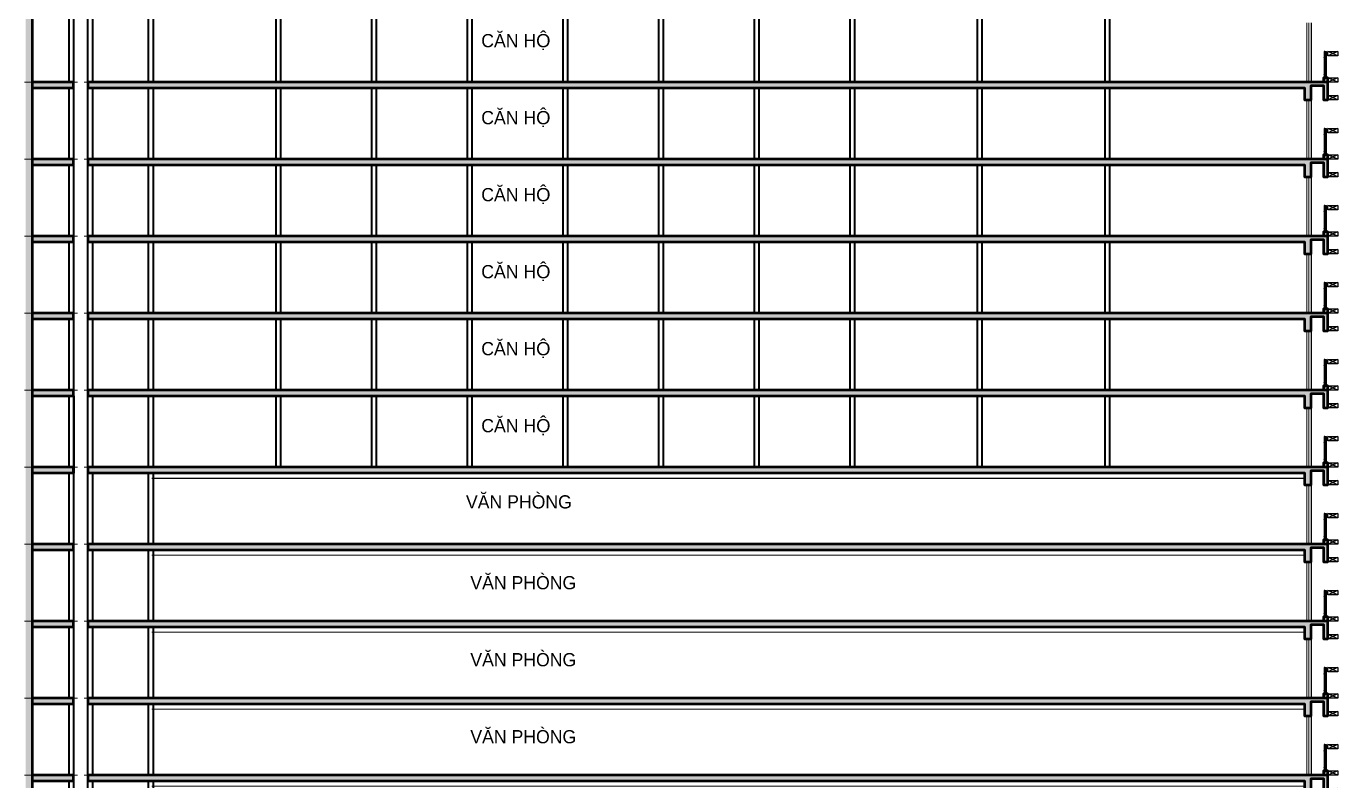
# Model space of a CAD drawing. Header units: millimetres. Extents: x 573003 to 1294762, y -9906 to 413061.
# Drawn here: x 951952 to 1011599, y 43226 to 77519 of the extents above; entities that cross this region are included whole.
import ezdxf

# ---------------------------------------------------------------- set-up
doc = ezdxf.new("R2010")
doc.units = ezdxf.units.MM
doc.header["$MEASUREMENT"] = 0
doc.linetypes.add('HIDDEN', pattern=[0.375, 0.25, -0.125])
doc.linetypes.add('IMPORT-CE', pattern=[135, 90, -15, 15, -15])
for name, color, linetype in [('A-ANNO-DIMS', 50, 'Continuous'), ('A-ANNO-ROOM', 50, 'Continuous'), ('A-ELEV-13FINE', 8, 'Continuous'), ('A-ELEV-15FINE', 1, 'Continuous'), ('A-ELEV-18LIGHT', 135, 'Continuous'), ('A-ELEV-40HEAVY', 90, 'Continuous'), ('A-ELEV-PATT 3', 251, 'Continuous'), ('A-GRID-01$0$A-ANNO-DIMS', 50, 'Continuous'), ('A-WALL-FNSH', 200, 'Continuous'), ('A-WALL-PATT', 251, 'Continuous')]:
    doc.layers.add(name, color=color, linetype=linetype)
for name, color, linetype, lineweight in [('KT-Net cat', 1, 'Continuous', 40), ('KT-Net cot', 2, 'Continuous', 50), ('KT-Net manh', 251, 'Continuous', 13), ('KT-Net thay', 7, 'Continuous', 25), ('KT-Net truc', 18, 'Continuous', 15)]:
    doc.layers.add(name, color=color, linetype=linetype, lineweight=lineweight)
doc.styles.add('HBA-Text', font='GOTHIC.TTF')

# ---------------------------------------------------------------- blocks, each defined once
blk = doc.blocks.new('1')
at = {"layer": 'A-GRID-01$0$A-ANNO-DIMS'}
for p, q in [((-85207, -52456), (-84757, -52256)), ((-85207, -52256), (-84757, -52456))]:
    blk.add_line(p, q, dxfattribs=at)
at = {"layer": 'A-GRID-01$0$A-ANNO-DIMS', "elevation": 0}
blk.add_lwpolyline([(-84757, -52256), (-85207, -52256), (-85207, -52456), (-84757, -52456)], close=True, dxfattribs=at)
blk = doc.blocks.new('Apart Floor-NT2')
at = {"layer": 'A-WALL-PATT'}
h = blk.add_hatch(color=256, dxfattribs=at)
h.dxf.hatch_style = 1
h.paths.add_polyline_path([(19579, 250), (17689, 250), (17689, 0), (19579, 0)])
at = {"layer": 'A-WALL-PATT', "extrusion": (-1.18995e-05, -6.1554e-14, 1)}
h = blk.add_hatch(color=256, dxfattribs=at)
h.dxf.hatch_style = 1
h.paths.add_polyline_path([(76419, 250), (20229, 250), (20229, 0), (75557, 0), (75557, -550), (75857, -550), (75857, 100), (76419, 100), (76419, -550), (76619, -550), (76619, 450), (76419, 450)])
at = {"layer": 'A-ANNO-DIMS', "extrusion": (-1.18995e-05, 4.99413e-07, 1)}
for points, elevation in [([(76501, 450), (76501, 1650)], 58), ([(76501, 450), (76501, 1650)], 40), ([(76551, 450), (76551, 1650)], 58), ([(76551, 450), (76551, 1650)], 40)]:
    blk.add_lwpolyline(points, dxfattribs=dict(at, elevation=elevation))
for elevation in [25, 7]:
    blk.add_lwpolyline([(76434, 450), (76619, 450), (76619, 438), (76434, 438)], close=True, dxfattribs=dict(at, elevation=elevation))
at = {"layer": 'A-ELEV-15FINE', "linetype": 'Continuous', "extrusion": (-1.18995e-05, 4.99413e-07, 1)}
for points, elevation in [([(76454, 1352), (76456, 1352), (76456, 1377), (76454, 1377)], 25), ([(76454, 1352), (76456, 1352), (76456, 1377), (76454, 1377)], 7), ([(76454, 622), (76456, 622), (76456, 597), (76454, 597)], 25), ([(76454, 622), (76456, 622), (76456, 597), (76454, 597)], 7)]:
    blk.add_lwpolyline(points, close=True, dxfattribs=dict(at, elevation=elevation))
for points, elevation in [([(76501, 1370), (76476, 1370)], 58), ([(76501, 1370), (76476, 1370)], 40), ([(76501, 1360), (76476, 1360)], 58), ([(76501, 1360), (76476, 1360)], 40), ([(76501, 615), (76476, 615)], 58), ([(76501, 615), (76476, 615)], 40), ([(76501, 605), (76476, 605)], 58), ([(76501, 605), (76476, 605)], 40)]:
    blk.add_lwpolyline(points, dxfattribs=dict(at, elevation=elevation))
at = {"layer": 'A-ELEV-15FINE', "extrusion": (-1.18995e-05, 4.99413e-07, 1)}
for points, elevation in [([(76462, 455), (76483, 455), (76483, 450), (76462, 450)], 25), ([(76462, 455), (76483, 455), (76483, 450), (76462, 450)], 7), ([(76591, 455), (76569, 455), (76569, 450), (76591, 450)], 25), ([(76591, 455), (76569, 455), (76569, 450), (76591, 450)], 7)]:
    blk.add_lwpolyline(points, close=True, dxfattribs=dict(at, elevation=elevation))
for points, elevation in [([(76468, 455), (76468, 458), (76477, 458), (76477, 455)], 58), ([(76468, 455), (76468, 458), (76477, 458), (76477, 455)], 40), ([(76584, 455), (76584, 458), (76576, 458), (76576, 455)], 58), ([(76584, 455), (76584, 458), (76576, 458), (76576, 455)], 40)]:
    blk.add_lwpolyline(points, dxfattribs=dict(at, elevation=elevation))
at = {"layer": 'A-ELEV-15FINE', "linetype": 'HIDDEN', "extrusion": (-1.18995e-05, 4.99413e-07, 1)}
for points, elevation in [([(76477, 450), (76477, 373), (76468, 373), (76468, 450)], 58), ([(76477, 450), (76477, 373), (76468, 373), (76468, 450)], 40), ([(76576, 450), (76576, 373), (76584, 373), (76584, 450)], 58), ([(76576, 450), (76576, 373), (76584, 373), (76584, 450)], 40)]:
    blk.add_lwpolyline(points, dxfattribs=dict(at, elevation=elevation))
at = {"layer": 'A-ELEV-18LIGHT', "extrusion": (-1.18995e-05, 4.99413e-07, 1)}
for elevation in [58, 40]:
    blk.add_lwpolyline([(76456, 515), (76461, 510), (76471, 510), (76476, 515), (76476, 1645), (76471, 1650), (76461, 1650), (76456, 1645), (76456, 515)], dxfattribs=dict(at, elevation=elevation))
at = {"layer": 'A-ELEV-40HEAVY', "extrusion": (-1.18995e-05, 4.99413e-07, 1)}
for p, q in [((76419, 450, 59), (76619, 450, 59)), ((76419, 450, 41), (76619, 450, 41))]:
    blk.add_line(p, q, dxfattribs=at)
at = {"layer": 'A-ELEV-PATT 3', "linetype": 'Continuous', "extrusion": (-1.18995e-05, 4.99413e-07, 1)}
for p, q in [((76460, 511, 59), (76460, 1649, 59)), ((76460, 511, 41), (76460, 1649, 41)), ((76466, 510, 59), (76466, 1650, 59)), ((76466, 510, 41), (76466, 1650, 41)), ((76473, 511, 59), (76473, 1649, 59)), ((76473, 511, 41), (76473, 1649, 41))]:
    blk.add_line(p, q, dxfattribs=at)
at = {"layer": 'A-GRID-01$0$A-ANNO-DIMS', "extrusion": (-1.18995e-05, 4.99413e-07, 1)}
for p, q in [((76501, 1650, 59), (76551, 1650, 59)), ((76501, 1650, 41), (76551, 1650, 41))]:
    blk.add_line(p, q, dxfattribs=at)
for elevation in [25, 7]:
    blk.add_lwpolyline([(76619, 1515), (76619, 1535), (76551, 1535), (76551, 1515)], close=True, dxfattribs=dict(at, elevation=elevation))
at = {"layer": 'KT-Net cat'}
for points, elevation in [([(19379, 3500), (19579, 3500), (19579, 250), (19379, 250)], 40), ([(20229, 3500), (20429, 3500), (20429, 250), (20229, 250)], 40), ([(22989, 3500), (23189, 3500), (23189, 250), (22989, 250)], 31), ([(28789, 3500), (28989, 3500), (28989, 250), (28789, 250)], 32), ([(33139, 3500), (33339, 3500), (33339, 250), (33139, 250)], 31), ([(37489, 3500), (37689, 3500), (37689, 250), (37489, 250)], 30), ([(41839, 3500), (42039, 3500), (42039, 250), (41839, 250)], 32), ([(46189, 3500), (46389, 3500), (46389, 250), (46189, 250)], 30), ([(50539, 3500), (50739, 3500), (50739, 250), (50539, 250)], 30), ([(54889, 3500), (55089, 3500), (55089, 250), (54889, 250)], 30), ([(60689, 3500), (60889, 3500), (60889, 250), (60689, 250)], 30), ([(66489, 3500), (66689, 3500), (66689, 250), (66489, 250)], 30)]:
    blk.add_lwpolyline(points, close=True, dxfattribs=dict(at, elevation=elevation))
at = {"layer": 'KT-Net cot', "elevation": 0}
blk.add_lwpolyline([(19579, 250), (17689, 250), (17689, 0), (19579, 0)], close=True, dxfattribs=at)
at = {"layer": 'KT-Net cot', "extrusion": (-1.22367e-05, -2.59976e-14, 1), "elevation": 8}
blk.add_lwpolyline([(76619, 250), (20229, 250), (20229, 0), (75557, 0), (75557, -550), (75857, -550), (75857, 100), (76419, 100), (76419, -550), (76619, -550), (76619, 450), (76419, 450), (76419, 250)], dxfattribs=at)
at = {"layer": 'KT-Net manh'}
for p, q in [((75657, 2950, 7), (75657, 250, 0)), ((75757, 2950, 7), (75757, 250, 0))]:
    blk.add_line(p, q, dxfattribs=at)
at = {"layer": 'KT-Net thay'}
blk.add_line((75857, 2950, 7), (75857, 250, 0), dxfattribs=at)
at = {"layer": 'A-GRID-01$0$A-ANNO-DIMS', "extrusion": (1.18995e-05, -4.99413e-07, -1), "zscale": -1.000000000000001, "rotation": 0.0003328219573210392}
for p in [(8137, 53907, -25), (8137, 52707, 63), (8137, 51907, -25)]:
    blk.add_blockref('1', p, dxfattribs=at)
blk = doc.blocks.new('Floor -Office-NT2')
at = {"layer": 'A-WALL-PATT'}
h = blk.add_hatch(color=256, dxfattribs=at)
h.dxf.hatch_style = 1
h.paths.add_polyline_path([(19579, 0), (17689, 0), (17689, -250), (19579, -250)])
at = {"layer": 'A-WALL-PATT', "extrusion": (-1.18995e-05, -6.1554e-14, 1)}
h = blk.add_hatch(color=256, dxfattribs=at)
h.dxf.hatch_style = 1
h.paths.add_polyline_path([(76419, 0), (20229, 0), (20229, -250), (75557, -250), (75557, -800), (75857, -800), (75857, -150), (76419, -150), (76419, -800), (76619, -800), (76619, 200), (76419, 200)])
at = {"layer": 'A-ANNO-DIMS', "extrusion": (-1.18995e-05, 4.99413e-07, 1), "elevation": 32}
for points in [[(76501, 200), (76501, 1400)], [(76551, 200), (76551, 1400)]]:
    blk.add_lwpolyline(points, dxfattribs=at)
at = {"layer": 'A-ANNO-DIMS', "extrusion": (-1.18995e-05, 4.99413e-07, 1), "elevation": -2}
blk.add_lwpolyline([(76434, 200), (76619, 200), (76619, 188), (76434, 188)], close=True, dxfattribs=at)
at = {"layer": 'A-ELEV-15FINE', "linetype": 'Continuous', "extrusion": (-1.18995e-05, 4.99413e-07, 1), "elevation": -2}
for points in [[(76454, 1102), (76456, 1102), (76456, 1127), (76454, 1127)], [(76454, 372), (76456, 372), (76456, 347), (76454, 347)]]:
    blk.add_lwpolyline(points, close=True, dxfattribs=at)
at = {"layer": 'A-ELEV-15FINE', "linetype": 'Continuous', "extrusion": (-1.18995e-05, 4.99413e-07, 1), "elevation": 32}
for points in [[(76501, 1120), (76476, 1120)], [(76501, 1110), (76476, 1110)], [(76501, 365), (76476, 365)], [(76501, 355), (76476, 355)]]:
    blk.add_lwpolyline(points, dxfattribs=at)
at = {"layer": 'A-ELEV-15FINE', "extrusion": (-1.18995e-05, 4.99413e-07, 1), "elevation": -2}
for points in [[(76462, 205), (76483, 205), (76483, 200), (76462, 200)], [(76591, 205), (76569, 205), (76569, 200), (76591, 200)]]:
    blk.add_lwpolyline(points, close=True, dxfattribs=at)
at = {"layer": 'A-ELEV-15FINE', "extrusion": (-1.18995e-05, 4.99413e-07, 1), "elevation": 32}
for points in [[(76468, 205), (76468, 208), (76477, 208), (76477, 205)], [(76584, 205), (76584, 208), (76576, 208), (76576, 205)]]:
    blk.add_lwpolyline(points, dxfattribs=at)
at = {"layer": 'A-ELEV-15FINE', "linetype": 'HIDDEN', "extrusion": (-1.18995e-05, 4.99413e-07, 1), "elevation": 32}
for points in [[(76477, 200), (76477, 123), (76468, 123), (76468, 200)], [(76576, 200), (76576, 123), (76584, 123), (76584, 200)]]:
    blk.add_lwpolyline(points, dxfattribs=at)
at = {"layer": 'A-ELEV-18LIGHT', "extrusion": (-1.18995e-05, 4.99413e-07, 1), "elevation": 32}
blk.add_lwpolyline([(76456, 265), (76461, 260), (76471, 260), (76476, 265), (76476, 1395), (76471, 1400), (76461, 1400), (76456, 1395), (76456, 265)], dxfattribs=at)
at = {"layer": 'A-ELEV-40HEAVY', "extrusion": (-1.18995e-05, 4.99413e-07, 1)}
blk.add_line((76419, 200, 33), (76619, 200, 33), dxfattribs=at)
at = {"layer": 'A-ELEV-PATT 3', "linetype": 'Continuous', "extrusion": (-1.18995e-05, 4.99413e-07, 1)}
for p, q in [((76460, 261, 33), (76460, 1399, 33)), ((76466, 260, 33), (76466, 1400, 33)), ((76473, 261, 33), (76473, 1399, 33))]:
    blk.add_line(p, q, dxfattribs=at)
at = {"layer": 'A-GRID-01$0$A-ANNO-DIMS', "extrusion": (-1.18995e-05, 4.99413e-07, 1)}
blk.add_line((76501, 1400, 33), (76551, 1400, 33), dxfattribs=at)
at = {"layer": 'A-GRID-01$0$A-ANNO-DIMS', "extrusion": (-1.18995e-05, 4.99413e-07, 1), "elevation": -2}
blk.add_lwpolyline([(76619, 1265), (76619, 1285), (76551, 1285), (76551, 1265)], close=True, dxfattribs=at)
at = {"layer": 'KT-Net cat'}
for points, elevation in [([(19379, 3250), (19579, 3250), (19579, 0), (19379, 0)], 31), ([(20229, 3250), (20429, 3250), (20429, 0), (20229, 0)], 31), ([(22989, 3250), (23189, 3250), (23189, 0), (22989, 0)], 22)]:
    blk.add_lwpolyline(points, close=True, dxfattribs=dict(at, elevation=elevation))
at = {"layer": 'KT-Net cot', "elevation": -9}
blk.add_lwpolyline([(19579, 0), (17689, 0), (17689, -250), (19579, -250)], close=True, dxfattribs=at)
at = {"layer": 'KT-Net cot', "extrusion": (-1.22367e-05, -2.59976e-14, 1), "elevation": -1}
blk.add_lwpolyline([(76619, 0), (20229, 0), (20229, -250), (75557, -250), (75557, -800), (75857, -800), (75857, -150), (76419, -150), (76419, -800), (76619, -800), (76619, 200), (76419, 200), (76419, 0)], dxfattribs=at)
at = {"layer": 'KT-Net manh'}
for p, q in [((75657, 2700, -1), (75657, 0, -9)), ((75757, 2700, -1), (75757, 0, -9))]:
    blk.add_line(p, q, dxfattribs=at)
at = {"layer": 'KT-Net manh', "extrusion": (-1.18995e-05, 4.99413e-07, 1), "elevation": -2}
blk.add_lwpolyline([(23136, -500), (75557, -500)], dxfattribs=at)
at = {"layer": 'KT-Net thay'}
blk.add_line((75857, 2700, -1), (75857, 0, -9), dxfattribs=at)
at = {"layer": 'A-GRID-01$0$A-ANNO-DIMS', "extrusion": (1.18995e-05, -4.99413e-07, -1), "zscale": -1.000000000000001, "rotation": 0.000332821957333762}
for p in [(8137, 53657, 1), (8137, 52457, 1), (8137, 51657, 1)]:
    blk.add_blockref('1', p, dxfattribs=at)
blk = doc.blocks.new('A$C52FE36A4')
at = {"layer": 'A-ANNO-ROOM', "ltscale": 800, "extrusion": (2.65424e-07, 1.15182e-05, 1), "insert": (1743, 960, 4), "char_height": 600, "width": 6000, "attachment_point": 2, "text_direction": (1, 0, 0), "style": 'HBA-Text'}
blk.add_mtext('CĂN H{\\fArial|b0|i0|c0|p34;Ộ}', dxfattribs=at)
blk = doc.blocks.new('A$C11826E4A')
at = {"layer": 'A-ANNO-ROOM', "ltscale": 800, "extrusion": (2.65424e-07, 1.15182e-05, 1), "insert": (2692, 1020, 4), "char_height": 600, "width": 6000, "attachment_point": 2, "text_direction": (1, 0, 0), "style": 'HBA-Text'}
blk.add_mtext('VĂN PHÒNG', dxfattribs=at)

msp = doc.modelspace()

# ---------------------------------------------------------------- hatches: boundary and pattern name
at = {"layer": 'A-WALL-PATT', "extrusion": (-6.59362e-19, -3.84344e-07, 1)}
h = msp.add_hatch(color=256, dxfattribs=at)
h.dxf.hatch_style = 1
h.paths.add_polyline_path([(949019.2, 155075.6), (952219.2, 155075.6), (952219.2, -1524.4), (949019.2, -1524.4)])
h.paths.add_polyline_path([(949319.2, 154875.6), (951919.2, 154875.6), (951919.2, 152575.6), (949319.2, 152575.6)], flags=16)
h.paths.add_polyline_path([(949319.2, -1324.4), (951919.2, -1324.4), (951919.2, 152375.6), (949319.2, 152375.6)], flags=16)
at = {"layer": 'A-WALL-PATT', "extrusion": (-6.614e-19, -3.84344e-07, 1)}
h = msp.add_hatch(color=256, dxfattribs=at)
h.dxf.hatch_style = 1
h.paths.add_polyline_path([(954109.2, 57475.6), (952219.2, 57475.6), (952219.2, 57225.6), (954109.2, 57225.6)])

# ---------------------------------------------------------------- linework, layer by layer
at = {"layer": 'A-ELEV-13FINE', "extrusion": (-1.18995e-05, 1.15069e-07, 1)}
for elevation in [-11.5, -29.1]:
    msp.add_lwpolyline([(957665.6, 56975.9), (1010087.1, 56975.6)], dxfattribs=dict(at, elevation=elevation))
at = {"layer": 'KT-Net cat', "extrusion": (-6.58568e-19, -3.84344e-07, 1)}
for points, elevation in [([(953909.2, 60725.6), (954109.2, 60725.6), (954109.2, 57475.6), (953909.2, 57475.6)], 15.1), ([(954759.2, 60725.6), (954959.2, 60725.6), (954959.2, 57475.6), (954759.2, 57475.6)], 15.1), ([(957519.2, 60725.6), (957719.2, 60725.6), (957719.2, 57475.6), (957519.2, 57475.6)], 5.7)]:
    msp.add_lwpolyline(points, close=True, dxfattribs=dict(at, elevation=elevation))
at = {"layer": 'KT-Net cot', "extrusion": (-6.58992e-19, -3.84344e-07, 1), "elevation": 2.3}
msp.add_lwpolyline([(949019.2, 155075.6), (952219.2, 155075.6), (952219.2, -1524.4), (949019.2, -1524.4)], close=True, dxfattribs=at)
at = {"layer": 'KT-Net cot', "extrusion": (-6.58568e-19, -3.84344e-07, 1), "elevation": -25}
msp.add_lwpolyline([(954109.2, 57475.6), (952219.2, 57475.6), (952219.2, 57225.6), (954109.2, 57225.6)], close=True, dxfattribs=at)
at = {"layer": 'KT-Net truc', "linetype": 'IMPORT-CE', "ltscale": 20}
for p, q in [((835779.6, 74975.6, 0), (1011270.2, 74975.6, 0)), ((835779.6, 71475.6, 0), (1011270.2, 71475.6, 0)), ((835779.6, 67975.6, 0), (1011270.2, 67975.6, 0)), ((835779.6, 64475.6, 0), (1011270.2, 64475.6, 0)), ((835779.6, 60975.6, 0), (1011270.2, 60975.6, 0)), ((835779.6, 57475.6, 0), (1011270.2, 57475.6, 0)), ((835779.6, 53975.6, 0), (1011270.2, 53975.6, 0)), ((835779.6, 50475.6, 0), (1011270.2, 50475.6, 0)), ((835779.6, 46975.6, 0), (1011270.2, 46975.6, 0)), ((835779.6, 43475.6, 0), (1011270.2, 43475.6, 0))]:
    msp.add_line(p, q, dxfattribs=at)

# ---------------------------------------------------------------- block references
at = {"layer": 'A-ANNO-ROOM'}
for name, p in [('A$C52FE36A4', (972477, 76205.4)), ('A$C52FE36A4', (972477, 72705.4)), ('A$C52FE36A4', (972477, 69205.4)), ('A$C52FE36A4', (972477, 65705.4)), ('A$C52FE36A4', (972477, 62205.4)), ('A$C52FE36A4', (972477, 58705.4)), ('A$C11826E4A', (971864.5, 51507.8)), ('A$C11826E4A', (971864.5, 48007.8)), ('A$C11826E4A', (971864.5, 44507.8))]:
    msp.add_blockref(name, p, dxfattribs=at)
at = {"layer": 'A-WALL-FNSH', "extrusion": (-6.58568e-19, -3.84344e-07, 1)}
for name, p in [('Apart Floor-NT2', (934529.8, 74725.6, -25.1)), ('Apart Floor-NT2', (934529.8, 71225.6, -25.1)), ('Apart Floor-NT2', (934529.8, 67725.6, -25.1)), ('Apart Floor-NT2', (934529.8, 64225.6, -25.1)), ('Apart Floor-NT2', (934529.8, 60725.6, -25.1)), ('Floor -Office-NT2', (934529.8, 50475.6, -16.5)), ('Floor -Office-NT2', (934529.8, 46975.6, -16.5)), ('Floor -Office-NT2', (934529.8, 43475.6, -16.6)), ('Floor -Office-NT2', (934529.8, 39975.6, -16.7))]:
    msp.add_blockref(name, p, dxfattribs=at)
at = {"layer": 'KT-Net cat', "extrusion": (-6.58568e-19, -3.84344e-07, 1)}
for name, p in [('Apart Floor-NT2', (934529.8, 57225.6, -25.1)), ('Floor -Office-NT2', (934529.8, 53975.6, -16.4))]:
    msp.add_blockref(name, p, dxfattribs=at)

# ---------------------------------------------------------------- texts
at = {"layer": 'A-ANNO-ROOM', "ltscale": 800, "extrusion": (2.65424e-07, 1.15182e-05, 1), "insert": (974357.3, 56201.6, 3.6), "char_height": 600, "width": 6000, "attachment_point": 2, "text_direction": (1, 0, 0), "style": 'HBA-Text'}
msp.add_mtext('VĂN PHÒNG', dxfattribs=at)

doc.saveas('drawing.dxf')
